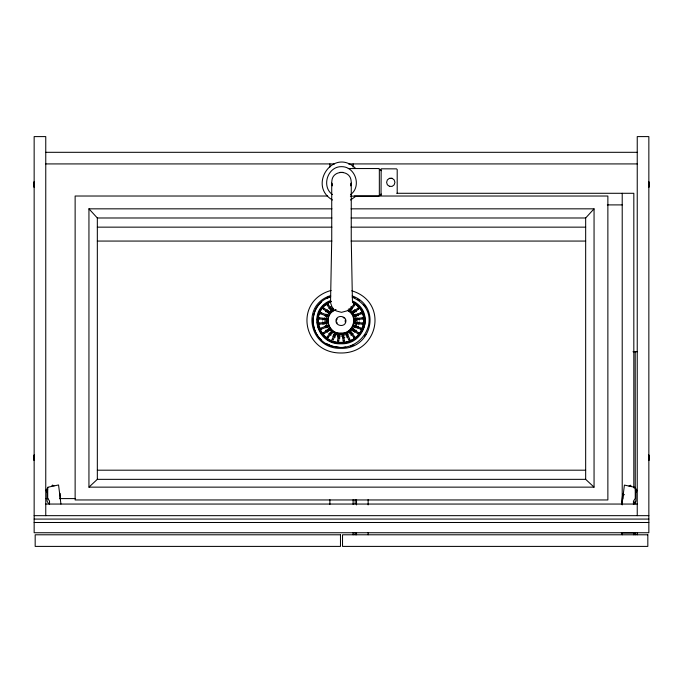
<?xml version="1.0" encoding="UTF-8"?>
<svg xmlns="http://www.w3.org/2000/svg" width="683" height="683" viewBox="0 0 683 683"><rect width="100%" height="100%" fill="white"/><g stroke="black" fill="none" stroke-linecap="round" stroke-linejoin="round"><path stroke-width="1.02" d="M330.555 301.399L331.742 238.862L331.716 183.121L332.314 185.853M621.462 504.199L622.589 495.149M622.034 504.199L624.407 485.092L635.258 487.406M317.177 320.028L317.723 316.203M319.439 318.935L319.601 317.8M322.718 320.105L322.965 318.338M324.331 319.977L324.613 317.962M324.946 320.02L325.219 318.082M326.073 320.096L326.32 318.304M326.269 319.772L326.269 322.205M326.431 318.628L327.114 316.289M337.487 341.09L338.546 333.637L339.775 333.782L338.717 341.235M345.239 322.052L345.239 319.926M355.391 323.674L355.647 321.881M355.493 323.341C354.136 331.947 343.762 336.915 335.899 333.842M355.655 322.205L355.655 319.772M356.714 323.896L356.987 321.958M357.32 324.007L357.602 321.992M358.84 324.519L359.215 321.872M362.332 324.177L362.494 323.033M350.678 185.853L351.275 183.121L351.241 238.862L352.437 301.399M51.49 486.467L52.463 485.084L53.991 485.929M317.851 315.239L320.242 309.886L324.049 305.292L329.001 301.758M320.745 313.839L321.215 312.771M325.176 316.016L326.013 314.146M325.765 316.203L326.568 314.393M326.824 316.571L327.567 314.906M327.584 315.222L328.899 313.121M336.693 319.926L337.137 318.935M331.998 339.571L335.097 332.621L336.249 333.065L333.15 340.006M355.365 327.584L356.167 325.774M355.92 327.831L356.757 325.953M357.61 327.866L358.344 326.226M360.718 329.206L361.187 328.139M47.904 487.671L45.855 490.42L47.153 492.187M634.259 503.021L635.386 501.228M634.276 503.909L635.95 501.228L635.95 490.104L635.258 489.95M321.266 302.287C310.415 311.96 310.415 330.171 321.266 339.835M323.426 309.228L324.177 308.306M325.637 311.755L327.388 309.638M327.097 312.396L328.438 310.782M327.618 312.712L328.899 311.166M328.532 313.352L329.718 311.918M329.65 312.208L331.503 310.492M353.034 330.811L354.315 329.257M353.495 331.195L354.827 329.582M354.537 332.339L356.295 330.222M357.747 333.663L358.507 332.749M364.679 335.985L365.994 334.397M594.056 208.836L594.056 487.141L585.664 479.346L585.664 217.988L594.056 208.836L351.088 208.836M636.334 491.419L635.489 492.238M379.825 195.466L381.216 194.006M331.912 208.836L88.944 208.836L88.944 487.141L97.336 479.346L585.664 479.346M379.338 169.666L379.825 169.256L381.216 170.716M628.975 486.065L630.503 485.22L631.476 486.603M389.353 186.322L392.127 186.391L394.151 184.862L394.928 182.352L394.151 179.86L392.127 178.331L389.353 178.4L387.363 179.911L386.604 182.352L387.363 184.811L389.626 186.391M327.302 305.412L328.292 304.712M328.736 308.392L331.016 306.769M329.966 309.356L331.707 308.118M330.376 309.792L332.049 308.596M331.084 310.654L332.63 309.553M332.484 309.783L333.535 309.04M323.187 332.92L329.616 328.344L330.376 329.257L323.947 333.833M349.884 333.381L351.557 332.186M350.225 333.85L351.958 332.612M350.917 335.208L353.196 333.586M353.64 337.265L354.631 336.565M350.516 194.604C361.828 186.698 355.519 166.447 341.5 166.652C327.481 166.447 321.172 186.698 332.484 194.604M350.516 200.008L355.237 196.704M346.955 310.876L341.491 312.336L336.027 310.876M331.118 290.429C293.118 300.964 302.612 353.29 340.962 352.991C378.647 353.427 388.977 301.937 351.745 290.787M330.666 295.585C299.811 305.344 309.749 349.354 340.962 348.347C371.578 349.397 382.207 306.394 352.155 295.927M326.517 297.762L329.505 296.618M330.154 296.934C305.113 305.011 308.929 341.841 334.098 346.708M326.824 298.266L330.726 296.764M330.666 300.503C306.633 309.476 316.349 345.188 340.962 343.762C364.406 345.026 375.18 312.14 353.239 301.263M331.059 301.28C307.931 309.911 317.288 344.275 340.962 342.9C363.518 344.112 373.874 312.473 352.769 302.014M331.187 301.536C308.366 310.056 317.595 343.967 340.962 342.61C363.219 343.814 373.447 312.583 352.616 302.262M331.306 301.775C308.759 310.193 317.877 343.686 340.962 342.354C362.946 343.54 373.055 312.686 352.479 302.484M335.891 309.621C322.402 313.608 327.336 334.593 340.962 333.406C353.606 334.439 359.548 315.785 347.656 310.236M335.908 309.894C322.752 313.787 327.558 334.26 340.86 333.099C353.188 334.115 358.985 315.913 347.382 310.5M320.464 328.241L327.951 325.364L328.429 326.431L320.942 329.308M360.991 312.669L353.504 315.546L353.982 316.613L361.461 313.736M346.119 335.097L348.074 334.346M346.119 335.72L347.732 335.097M346.605 337.112L348.381 336.437M348.671 339.758L349.816 339.314M350.439 346.127L353.837 344.813M635.813 492.323L637.111 490.556L635.062 487.807M392.127 178.331L389.353 178.4M47.708 489.813L47.016 489.967L47.016 501.091L48.689 503.781M319.14 323.076L327.174 322.094L327.336 323.238L319.303 324.22M342.012 335.857L344.104 335.601M341.833 336.454L343.575 336.241M342.866 337.803L344.77 337.573M343.173 340.962L344.403 340.817M343.617 347.357L345.735 347.092M45.761 152.309L637.239 152.309M45.761 163.92L334.576 163.92M348.424 163.92L637.239 163.92M348.27 168.556L378.894 168.539L379.338 169.085L379.338 195.637M339.895 172.372L343.088 172.372M396.84 193.289L633.824 193.289L633.824 487.833M327.652 196.021L75.13 196.021L75.13 499.956L607.87 499.956L607.87 196.021L354.289 196.021M350.388 196.166L378.894 196.183M607.332 204.9L622.213 204.9M88.944 208.836L97.336 217.988L331.904 217.988M351.096 217.988L585.664 217.988M97.336 227.149L331.904 227.149M351.096 227.149L585.664 227.149M97.336 241.065L331.904 241.065M351.096 241.065L585.664 241.065M632.987 351.745L637.239 351.745M97.336 470.194L585.664 470.194M88.944 487.141L594.056 487.141M45.761 498.59L47.887 498.59M59.592 498.59L75.557 498.59M45.761 504.054L637.239 504.054M34.15 515.665L648.85 515.665M34.15 519.08L648.85 519.08M34.15 522.495L648.85 522.495M621.308 532.902L621.743 532.902M621.88 532.902L635.378 532.902M319.303 317.757L327.336 318.739L327.174 319.883L319.14 318.901M337.829 335.601L339.921 335.857M337.487 336.13L340.1 336.454M338.111 337.692L340.014 337.923M337.522 340.817L338.759 340.962M336.207 346.964L339.383 347.357M335.353 347.118L337.223 347.348M352.846 296.934L354.819 297.694M352.18 297.139C388.704 313.232 359.625 361.076 326.824 343.711M320.942 312.669L328.429 315.546L327.951 316.613L320.464 313.736M361.461 328.241L353.982 325.364L353.504 326.431L360.991 329.308M334.755 333.398L329.65 329.769M334.303 333.321L336.096 334.013M333.859 334.346L335.805 335.097M333.389 334.781L335.814 335.72M332.664 336.096L335.327 337.112M332.109 339.314L333.261 339.758M326.517 344.215L331.494 346.127M355.237 168.018C333.176 147.323 307.418 185.682 332.484 200.008M357.499 299.282L359.19 300.486M352.932 301.758C389.711 327.294 333.056 365.354 317.851 326.73M353.64 304.712L354.631 305.412M350.917 306.769L352.437 307.845M350.225 308.118L351.958 309.356M349.884 308.596L351.557 309.792M348.398 309.04L351.48 311.235L354.34 315.222M343.173 317.433L344.095 318.09M323.947 308.144L330.376 312.72L329.616 313.634L323.187 309.058M330.376 332.186L332.049 333.381M329.966 332.612L331.707 333.85M328.736 333.586L331.016 335.208M327.302 336.565L328.292 337.265M635.045 488.345L636.069 489.472M363.365 304.405L365.994 307.581M357.747 308.306L358.507 309.228M354.537 309.638L356.295 311.755M353.495 310.782L354.827 312.396M353.034 311.166L354.315 312.712M328.899 328.856L327.584 326.756M328.532 328.625L329.718 330.06M327.618 329.257L328.899 330.811M327.097 329.582L328.438 331.195M325.637 330.222L327.388 332.339M323.426 332.749L324.177 333.663M333.756 309.186L332.023 306.898L330.692 303.261M360.718 312.771L361.187 313.839M357.61 314.112L358.344 315.751M355.92 314.146L356.757 316.016M355.365 314.393L356.167 316.203M354.819 316.289L355.493 318.628M354.144 314.906L354.895 316.571M349.935 339.571L346.827 332.621L345.683 333.065L348.782 340.006M336.693 322.052L337.137 323.042M327.114 325.689L326.431 323.341M326.824 325.407L327.567 327.072M325.765 325.774L326.568 327.584M325.176 325.953L326.013 327.831M320.745 328.139L321.215 329.206M362.332 317.8L362.494 318.935M358.959 318.338L359.215 320.105M357.32 317.962L357.602 319.977M356.714 318.082L356.987 320.02M355.391 318.304L355.647 320.096M344.445 341.09L343.387 333.637L342.157 333.782L343.216 341.235M326.073 321.881L326.32 323.674M324.946 321.958L325.219 323.896M324.331 321.992L324.613 324.007M322.718 321.872L323.093 324.519M319.439 323.033L319.601 324.177M317.177 321.949L317.723 325.774M60.932 504.063L58.559 484.956L47.708 487.269L47.708 498.206L49.526 501.126L49.526 504.319M637.239 515.665L637.239 136.6L648.85 136.6L648.85 532.74L34.15 532.74L34.15 136.6L45.761 136.6L45.761 515.665M637.239 532.663L637.239 534.789M635.19 351.745L635.258 498.342L633.44 501.262L633.44 504.447M635.19 501.8L635.19 503.926M635.19 532.663L635.19 534.789M633.824 532.655L633.824 534.789M622.819 493.519L622.819 498.949M622.213 193.289L622.213 504.908M622.213 532.655L622.213 534.789M397.199 193.434L397.199 169.58L396.533 168.863L381.165 168.812L381.029 195.44M368.137 499.572L368.137 504.908M368.137 532.655L368.137 534.789M356.526 318.15L356.526 320.284M356.526 322.419L356.526 324.553M356.526 499.572L356.526 504.908M356.526 532.655L356.526 534.789M355.16 499.674L355.16 503.926M355.16 532.663L355.16 534.789M353.111 163.92L353.111 167.122M353.111 310.739L353.111 313.156M353.111 328.822L353.111 331.272M353.111 499.674L353.111 504.37M353.111 532.663L353.111 534.789M329.889 163.92L329.889 167.122M329.889 499.691L329.889 504.37M97.336 217.988L97.336 479.346M60.147 493.382L60.147 498.812M332.032 184.751A10.493 10.493 0 0 1 331.878 180.91C332.647 169.657 350.336 169.657 351.105 180.91A10.493 10.493 0 0 1 350.951 184.751M34.21 187.202A20.61 20.61 0 0 1 34.21 181.849M34.116 187.21A20.61 20.61 0 0 1 34.107 181.84M648.79 181.849A20.61 20.61 0 0 1 648.79 187.202M648.859 181.84A20.55 20.55 0 0 1 648.876 187.21M648.79 455.049A20.61 20.61 0 0 1 648.79 460.402M648.859 455.04A20.55 20.55 0 0 1 648.876 460.41M34.21 460.402A20.61 20.61 0 0 1 34.21 455.049M34.116 460.41A20.61 20.61 0 0 1 34.107 455.04M623.912 494.432L623.861 494.876L623.912 494.432M336.164 319.798C334.499 325.663 344.275 327.9 345.769 322.18C347.434 316.314 337.658 314.078 336.164 319.798M354.759 322.094L354.597 323.238L362.63 324.22L362.793 323.076L354.759 322.094M332.058 330.82L327.123 336.779L328.105 337.487L333.039 331.52L332.058 330.82M353.82 304.49L348.893 310.458L349.875 311.158L354.81 305.199L353.82 304.49M352.317 328.344L351.557 329.257L357.986 333.833L358.746 332.92L352.317 328.344M328.105 304.49L327.123 305.199L332.058 311.158L333.039 310.458L328.105 304.49M357.986 308.144L351.557 312.72L352.317 313.634L358.746 309.058L357.986 308.144M349.875 330.82L348.893 331.52L353.82 337.487L354.81 336.779L349.875 330.82M362.63 317.757L354.597 318.739L354.759 319.883L362.793 318.901L362.63 317.757M340.476 534.789L35.175 534.789L35.175 546.4L340.476 546.4L340.476 534.789M647.825 534.789L342.524 534.789L342.524 546.4L647.825 546.4L647.825 534.789"/></g></svg>
